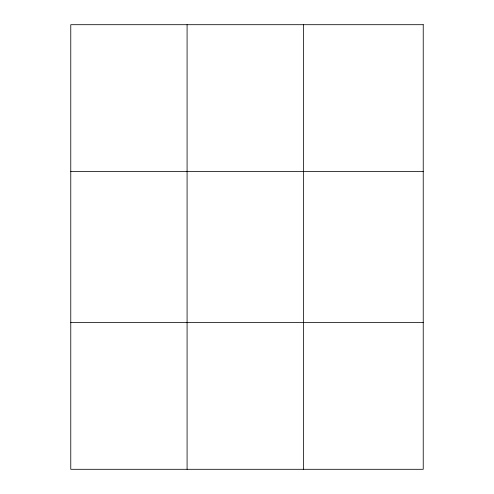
<?xml version="1.0" encoding="UTF-8"?>
<svg xmlns="http://www.w3.org/2000/svg" width="494" height="494" viewBox="0 0 494 494"><rect width="100%" height="100%" fill="white"/><g stroke="black" fill="none" stroke-linecap="round" stroke-linejoin="round"><path stroke-width="0.74" d="M187.084 24.7L187.084 469.3M303.396 24.7L303.396 469.3M70.772 171.418L423.228 171.418M70.772 322.582L423.228 322.582M423.228 24.7L423.228 469.3L70.772 469.3L70.772 24.7L423.228 24.7"/></g></svg>
